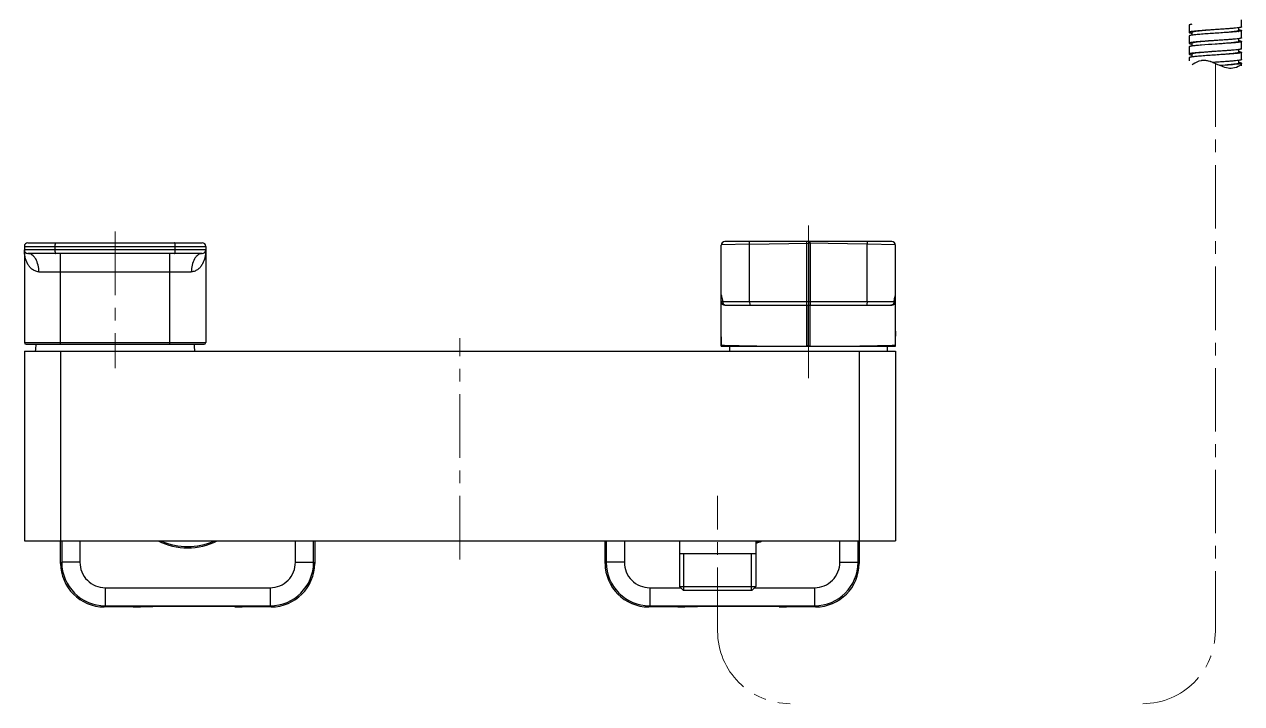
# Model space of a CAD drawing. Extents: x 0 to 1693, y 0 to 1240.
# Drawn here: x 600.4 to 935.8, y 245 to 432.2 of the extents above; entities that cross this region are included whole.
import ezdxf

# ---------------------------------------------------------------- set-up
doc = ezdxf.new("R2010")
doc.units = 0
doc.header["$LTSCALE"] = 14
doc.header["$MEASUREMENT"] = 0
doc.linetypes.add('CENTER', pattern=[2, 1.25, -0.25, 0.25, -0.25])
doc.layers.get('0').update_dxf_attribs({"linetype": 'CONTINUOUS'})
doc.layers.add('DEF_LAYER_ASSEM_MEMBER', color=7, linetype='CONTINUOUS')
doc.layers.add('MODEL', color=7, linetype='CONTINUOUS')

msp = doc.modelspace()

# ---------------------------------------------------------------- linework, layer by layer
at = {"color": 1, "linetype": 'CENTER', "lineweight": 5}
for p, q in [((816.445452689497, 334.73173235705), (816.445452689497, 376.75484434445)), ((625.445452689497, 375.10687916845), (625.445452689497, 337.4783409836499)), ((720.445452689497, 284.74345535235), (720.445452689497, 345.71816686355)), ((791.445452689497, 264.9534091178189), (791.445452689497, 302.2272872961499))]:
    msp.add_line(p, q, dxfattribs=at)
for centre, start, end in [((811.445452689497, 264.9534091178189), 180, 270), ((908.5793280709722, 264.9534091178193), 270, 0)]:
    msp.add_arc(centre, 20, start, end, dxfattribs=at)
msp.add_open_spline([(928.5793280709722, 421.4561050548305), (928.5793280709722, 338.4493998428071), (928.5793280709722, 264.9534091178189)], degree=1, knots=[0.01412530684465896, 0.01412530684465896, 0.9078632417362325, 0.9916865754968434, 0.9916865754968434], dxfattribs=at)
at = {"layer": 'DEF_LAYER_ASSEM_MEMBER', "color": 7, "linetype": 'Continuous'}
for p, q in [((935.8293280709722, 431.5223580279655), (935.8293280709722, 433.5223580279655)), ((921.3293280709722, 432.0223580279655), (921.3293280709722, 430.0223580279655)), ((922.1293280709733, 430.0223580279655), (922.1293280709733, 429.2425609293655)), ((928.5793280527732, 429.7723582525657), (928.5596378054734, 429.7710615064657)), ((928.5990300374733, 430.7736553953655), (928.5793280815733, 430.7723578835655)), ((928.599085748373, 429.7736594400658), (928.5793280527732, 429.7723582525657)), ((935.029328070973, 430.5223580279655), (935.029328070973, 431.3020632900657)), ((935.8293280709722, 428.5223580279655), (935.8293280709722, 430.5223580279655)), ((921.3293280709722, 429.0223580279655), (921.3293280709722, 427.0223580279655)), ((921.3293280709722, 426.0223580279655), (921.3293280709722, 424.0223580279655)), ((922.1293280709733, 427.0223580279655), (922.1293280709733, 426.2460244262656)), ((928.5793280765729, 426.7723579227654), (928.5594990977725, 426.7710520213654)), ((928.5990931992737, 427.7736599464656), (928.579328052273, 427.7723582658657)), ((928.5992026031736, 426.7736668242655), (928.5793280765729, 426.7723579227654)), ((935.029328070973, 427.5223580279655), (935.029328070973, 428.2979632425656)), ((935.8293280709722, 425.5223580279655), (935.8293280709722, 427.5223580279655)), ((921.3293280709722, 423.0223580279655), (921.3293280709722, 422.1827805935654)), ((922.1001437386731, 424.2445292273655), (922.0857129205733, 424.2424017208657)), ((922.0950481754726, 423.8009360093656), (922.1176999046729, 423.7976241548656)), ((922.1293280709733, 424.0223580279655), (922.1293280709733, 423.2438677951654)), ((928.5793280758735, 423.7723579420656), (928.5595991318733, 423.7710586544654)), ((928.8426849834732, 424.7897057980654), (928.5793280863736, 424.7723578144655)), ((928.5990358421723, 423.7736558350657), (928.5793280758735, 423.7723579420656)), ((935.029328070973, 424.5223580279655), (935.029328070973, 425.3012645947656)), ((935.8293280709722, 422.5223580279655), (935.8293280709722, 424.5223580279655)), ((928.5793280709722, 421.7723580279655), (927.912528615173, 421.7283823239657)), ((928.599064678473, 421.7736575043655), (928.579328078974, 421.7723577096656)), ((929.930848119574, 420.8731520240656), (929.9089084252728, 420.8714916623658)), ((935.029328070973, 421.5223580279655), (935.029328070973, 422.3004311428656)), ((935.0414536943726, 421.7470196084655), (935.0641386193738, 421.7437018805654)), ((935.8293280709722, 420.8088849230655), (935.8293280709722, 421.5223580279655)), ((600.445452689497, 371.0272872961498), (600.445452689497, 344.5272872961499)), ((601.4454526893969, 372.0272872961498), (649.445452689497, 372.0272872961498)), ((649.445452689497, 369.0272872961498), (601.4454526893969, 369.0272872961498)), ((608.8745473996969, 371.0272872961498), (608.8745473996969, 370.0272872961498)), ((642.016357979197, 370.0272872961498), (642.016357979197, 371.0272872961498)), ((650.4454526893969, 371.0272872961498), (650.4454526893969, 344.5272872961499)), ((600.945452689497, 344.0272872961499), (649.9454526893969, 344.0272872961499)), ((610.445452689497, 283.6268303728499), (610.445452689497, 289.82728729615)), ((680.445452689497, 289.82728729615), (680.445452689497, 283.6268303728499)), ((760.445452689497, 283.6268303728499), (760.445452689497, 289.82728729615)), ((830.445452689497, 289.82728729615), (830.445452689497, 283.6268303728499)), ((630.445452689497, 271.6272872961499), (622.4449957661973, 271.6272872961499)), ((668.4459096126975, 271.6272872961499), (660.445452689497, 271.6272872961499)), ((780.445452689497, 271.6272872961499), (772.4449957661973, 271.6272872961499)), ((818.4459096126975, 271.6272872961499), (810.445452689497, 271.6272872961499))]:
    msp.add_line(p, q, dxfattribs=at)
at = {"layer": 'DEF_LAYER_ASSEM_MEMBER', "color": 9, "linetype": 'Continuous'}
for p, q in [((600.445452689497, 371.0272872961498), (650.4454526893969, 371.0272872961498)), ((650.4454526893969, 370.0272872961498), (600.445452689497, 370.0272872961498)), ((610.4454526893969, 344.0272872961499), (610.4454526893969, 369.0272872961498)), ((640.445452689497, 369.0272872961498), (640.445452689497, 344.0272872961499)), ((604.4454526893969, 364.0272872961498), (646.445452689497, 364.0272872961498)), ((600.445452689497, 344.5272872961499), (650.4454526893969, 344.5272872961499)), ((610.7512738386977, 289.82728729615), (610.7512738386977, 283.93265152215)), ((615.7510834540972, 289.82728729615), (615.7510834540972, 283.93265152215)), ((675.1398219247967, 283.93265152215), (675.1398219247967, 289.82728729615)), ((680.1396315401971, 283.93265152215), (680.1396315401971, 289.82728729615)), ((760.7512738386977, 289.82728729615), (760.7512738386977, 283.93265152215)), ((765.7510834540972, 289.82728729615), (765.7510834540972, 283.93265152215)), ((825.1398219247967, 283.93265152215), (825.1398219247967, 289.82728729615)), ((830.1396315401971, 283.93265152215), (830.1396315401971, 289.82728729615)), ((610.445452689497, 283.6268303728499), (610.7512738386977, 283.93265152215)), ((615.7510834540972, 283.93265152215), (610.7512738386977, 283.9326515223499)), ((675.1398219247967, 283.93265152215), (680.1396315401971, 283.93265152215)), ((680.445452689497, 283.6268303728499), (680.1396315401971, 283.93265152215)), ((760.445452689497, 283.6268303728499), (760.7512738386977, 283.93265152215)), ((765.7510834540972, 283.93265152215), (760.7512738386977, 283.9326515223499)), ((825.1398219247967, 283.93265152215), (830.1396315401971, 283.93265152215)), ((830.445452689497, 283.6268303728499), (830.1396315401971, 283.93265152215)), ((622.7508169154971, 276.93291806075), (622.7508169154971, 271.9331084454499)), ((622.7508169154971, 276.93291806075), (668.1400884633968, 276.93291806075)), ((668.1400884633968, 276.93291806075), (668.1400884631967, 271.9331084454499)), ((772.7508169154971, 276.93291806075), (781.2398219247971, 276.93291806075)), ((772.7508169154971, 276.93291806075), (772.7508169154971, 271.9331084454499)), ((801.6510834540968, 276.93291806075), (818.1400884633968, 276.93291806075)), ((818.1400884633968, 276.93291806075), (818.1400884631967, 271.9331084454499)), ((622.4449957661973, 271.6272872961499), (622.7508169154971, 271.9331084454499)), ((622.7508169154971, 271.9331084454499), (668.1400884633968, 271.9331084454499)), ((668.4459096126975, 271.6272872961499), (668.1400884633968, 271.9331084454499)), ((772.4449957661973, 271.6272872961499), (772.7508169154971, 271.9331084454499)), ((772.7508169154971, 271.9331084454499), (818.1400884633968, 271.9331084454499)), ((818.4459096126975, 271.6272872961499), (818.1400884633968, 271.9331084454499))]:
    msp.add_line(p, q, dxfattribs=at)
at = {"layer": 'DEF_LAYER_ASSEM_MEMBER', "color": 7, "linetype": 'Continuous'}
for centre, radius, start, end in [((922.3505933176739, 427.0442749239655), 3.198295541, 101.6029671447985, 103.4608328513896), ((923.1935211212731, 422.5751032314656), 7.7467119581, 99.1884459149838, 99.7111731816017), ((923.4686984418731, 420.8693163213657), 9.4745519669, 98.54813594628347, 99.18398725250955), ((923.826512118073, 418.4904377935654), 11.8801898511, 97.96837724140482, 98.5493017014137), ((923.7279517738734, 440.8936658744656), 11.2122686236, 261.5231062142959, 261.6526218162899), ((924.1293055386732, 416.3420766441654), 14.0497833453, 97.7051971638127, 97.97673732470425), ((932.9003165396725, 445.1469965857655), 15.0029139603, 277.4820111120856, 277.889903053486), ((933.4205435665726, 419.5823585508656), 11.2817083835, 81.54191695501312, 81.66820066789884), ((933.6456523031729, 421.0816366620656), 9.7656267504, 80.90328098450509, 81.55445988180941), ((922.9631470006734, 420.9217212844655), 6.380541671900001, 99.54203364018677, 100.5191416711006), ((923.2192490492735, 419.4159823182656), 7.9079024901, 99.20230661748683, 99.5634121729052), ((923.4617912696731, 417.9102574975657), 9.4330360503, 98.56156206559406, 99.19394734458557), ((923.5991735853731, 416.0149174081657), 10.3388579894, 98.4146789839993, 98.8202694173019), ((923.6766483462734, 437.5450941289655), 10.8599379243, 261.4051946732906, 261.5905052243968), ((923.7664538917734, 415.8951135213656), 11.4710800228, 98.14731764410958, 98.56790109361502), ((933.4509119457734, 416.7925296986657), 11.0693545432, 81.44097866429398, 81.66525294348902), ((923.2480765183727, 416.2477989533656), 8.0785338649, 99.00151037599736, 99.63513185338972), ((923.5488778716726, 414.3498103464658), 10.0002107865, 98.41334331211435, 99.002292444984), ((923.6933743892732, 434.6586252143657), 10.974700978, 261.4564152736063, 261.6258123609866), ((923.8597192642728, 412.2519486146657), 12.1209775094, 98.06173196901175, 98.34699569179239), ((932.558441497873, 441.7400743848657), 17.6184308477, 277.1592593596989, 277.487698603397), ((933.4748237833728, 413.9493909887656), 10.9106795129, 81.43236562809348, 81.58919217838431), ((926.7616033743734, 415.2330008940658), 7.4034292152, 125.7580310589909, 128.0164339258988), ((925.3948839362738, 417.7271268321656), 4.5424899775, 97.94172146699371, 99.4511735444995), ((925.396505685173, 417.7154406331656), 4.5542881657, 96.69653104380748, 97.94161531398224), ((925.398885214573, 417.6950844228656), 4.5747829784, 95.490763833716, 96.69640010910994), ((925.408673238473, 417.5713428809656), 4.698893787, 89.49939399610464, 95.46519252680125), ((925.4092269510729, 417.3505879042657), 4.9196361261, 88.04302721160727, 89.52830549470221), ((925.4069444813731, 417.2766612586656), 4.993597604200001, 87.71955176750927, 88.04581972731627), ((925.3098903833734, 416.3562722216657), 5.9196278879, 80.88989358100608, 81.10897773221612), ((925.3028933613732, 416.3126427839657), 5.963814833400001, 80.66654871441806, 80.88988575739671), ((925.2951517259726, 416.2655571374655), 6.011532660399999, 80.42539313960629, 80.66652205148286), ((925.2864027582737, 416.2137061187655), 6.0641166178, 80.1697948599812, 80.42536835740793), ((925.2729690346723, 416.1364536939657), 6.1425283508, 79.7133349260189, 80.16935399659368), ((925.2524038203728, 416.0233070666654), 6.257528726599999, 79.17974062579744, 79.7130629472915), ((924.7682748791731, 414.0388544773655), 8.3009476762, 73.65857565100796, 74.17777418481084), ((924.7148569262727, 413.8559159356655), 8.4915255971, 73.52531666809837, 73.66000414978856), ((924.6721701654724, 413.7119098540657), 8.6417251383, 73.17763538239858, 73.5246845591055), ((924.5844053466726, 413.4223146414656), 8.944327207799999, 72.62193821049958, 73.17636298688613), ((924.3699218639731, 412.7424010703658), 9.657267035599999, 71.37012689210366, 72.6123276155876), ((923.6727472406737, 410.7059238124657), 11.8097560407, 68.96079428001232, 71.32120161169301), ((933.470753724273, 410.9228777857656), 10.937509292, 81.44110394810441, 81.62329631551712), ((932.0151084268737, 425.6656650258656), 5.8179814498, 303.9827294451993, 308.1400318122007), ((601.4454526893969, 371.0272872961498), 1, 90, 180), ((601.4454526893969, 370.0272872961498), 1, 180, 270), ((649.445452689497, 371.0272872961498), 1, 0, 90), ((649.445452689497, 370.0272872961498), 1, 270, 0), ((600.945452689497, 344.5272872961499), 0.5, 180, 270), ((649.9454526893969, 344.5272872961499), 0.5, 270, 0), ((645.445452689497, 306.6272872961499), 18.7, 244.1044448889005, 295.8955551110995), ((645.445452689497, 306.6272872961499), 18.35, 246.9547946540866, 293.0452053459135), ((795.445452689497, 306.6272872961499), 18.35, 290.7940838169922, 293.0452053459135), ((795.445452689497, 306.6272872961499), 18.7, 290.3914596664929, 295.8955551110995)]:
    msp.add_arc(centre, radius, start, end, dxfattribs=at)
at = {"layer": 'DEF_LAYER_ASSEM_MEMBER', "color": 9, "linetype": 'Continuous'}
for centre, radius, start, end in [((641.3083184492971, 370.02716112435), 9.137134241, 359.0095312705994, 0.0007911793986755698), ((622.7511736908973, 283.9330082975499), 11.9998922772, 180.0017034909951, 269.9982965089919), ((622.750716112997, 283.93255071965), 6.9996231973, 179.9991748771974, 270.0008251228807), ((668.1397316879975, 283.9330082975499), 11.9998922772, 270.001703490982, 359.9982965089984), ((668.1401892664971, 283.93255071905), 6.9996231973, 269.9991748721948, 0.0008251277986646745), ((772.7511736908973, 283.9330082975499), 11.9998922772, 180.0017034909951, 269.9982965089919), ((772.750716112997, 283.93255071965), 6.9996231973, 179.9991748771974, 270.0008251228807), ((818.1397316879975, 283.9330082975499), 11.9998922772, 270.001703490982, 359.9982965089984), ((818.1401892664971, 283.93255071905), 6.9996231973, 269.9991748721948, 0.0008251277986646745)]:
    msp.add_arc(centre, radius, start, end, dxfattribs=at)
at = {"layer": 'DEF_LAYER_ASSEM_MEMBER', "color": 7, "linetype": 'Continuous'}
for centre, major_axis, ratio, start_param, end_param in [((622.445909630097, 283.6277442367499), (8.48592757354973, 8.485927573549729), 0.9999238505000327, 2.356232566441254, 3.926952740741193), ((668.4449957487968, 283.6277442367499), (-8.485927573600062, 8.485927573600065), 0.9999238504999546, 2.356232566360438, 3.92695274076052), ((772.445909630097, 283.6277442367499), (8.485927573550041, 8.485927573550041), 0.999923850500035, 2.356232566394114, 3.926952740794093), ((818.4449957487968, 283.6277442367499), (-8.485927573600177, 8.48592757360018), 0.9999238504999279, 2.356232566448647, 3.926952740748749), ((645.445452689497, 271.6447410317494), (16.15648994414907, 0.08372393249097623), 0.007021712692085109, -0.6357802753926904, 2.505812378197103), ((795.445452689497, 271.6447410317494), (16.15648994414907, 0.08372393249097623), 0.007021712692085109, -0.6357802753926904, 2.505812378197103), ((630.445452689497, 271.64474103175), (2, 1.275760679068827e-13), 0.00872686780002141, 4.712388980379687, 6.283185307172277), ((660.445452689497, 271.64474103175), (-2, 7.783807640367569e-14), 0.008726867800021408, -8.58157989114261e-12, 1.570796326789895), ((780.445452689497, 271.64474103175), (2, 1.275760679068827e-13), 0.00872686780002141, 4.712388980379687, 6.283185307172277), ((810.445452689497, 271.64474103175), (-2, 7.783807640367569e-14), 0.008726867800021408, -8.58157989114261e-12, 1.570796326789895)]:
    msp.add_ellipse(centre, major_axis=major_axis, ratio=ratio, start_param=start_param, end_param=end_param, dxfattribs=at)
for points, start_tangent, end_tangent in [([(921.6060921579729, 430.1547109691655), (921.3989015382731, 430.0885343784657), (921.329350440873, 430.0223577736656)], (-0.9722426987655727, -0.2339746454149165), (0.001521605470783202, -0.9999988423577256)), ([(922.0603985598727, 432.2386186654655), (921.7436655424726, 432.1845534433655), (921.5144776328734, 432.1304882245656), (921.3757937146729, 432.0764230051655), (921.329350440873, 432.0223577736656)], (-0.9888600457043278, -0.1488482784906658), (0.001521605475463701, -0.9999988423577185)), ([(921.329350440873, 430.0223577736656), (921.3767505468732, 429.9677400626656), (921.5182587762729, 429.9131223965655), (921.7521028337733, 429.8585047292656), (922.075145097373, 429.8038868965655)], (0.001521605392135315, -0.9999988423578453), (0.9890739957145358, -0.1474199138559045)), ([(921.8867933749725, 430.2108094043656), (921.8387887432737, 430.2024102452656), (921.7073244544727, 430.1772127684658)], (-0.9856482054798841, -0.1688123663547318), (-0.9793175564183629, -0.2023292457623632)), ([(928.5596378054734, 429.7710615064657), (924.7217605614733, 429.5044741741656), (923.1796151346725, 429.3711805080657), (922.0555612647731, 429.2378868419655)], (-0.9978384266348463, -0.06571509971760364), (-0.9887968522889604, -0.1492674944636106)), ([(928.579328046073, 430.7723583159657), (927.3210052273726, 430.6786082590656), (926.1110437043726, 430.5848582021656), (924.9959239671725, 430.4911081451655), (924.0184966835732, 430.3973580883658), (923.2163514933736, 430.3036080315655), (922.6203316518731, 430.2098579734657), (922.253313538974, 430.1161079220656), (922.1603864941726, 430.0692328894656), (922.1293786140732, 430.0223578473656)], (-0.9972712764395746, -0.07382412335125711), (0.0007436532699650226, -0.9999997234898688)), ([(928.5793280815733, 430.7723578835655), (924.9061056238734, 430.5186814852655), (923.393943379373, 430.3918432859655), (922.2455657387736, 430.2650050867655)], (-0.9978384623130261, -0.0657145579668306), (-0.9909651380203093, -0.134119704847534)), ([(935.8292778716732, 431.5223581722657), (935.7945376966736, 431.4755642486657), (935.6904496430734, 431.4287703251657), (935.5182062318736, 431.3819764015657), (935.279304756773, 431.3351824779656), (934.6115751955731, 431.2415946308656), (933.7128130382735, 431.1480067837656), (932.6174331116736, 431.0544189366656), (931.3674092424726, 430.9608310895655), (930.010623667973, 430.8672432424655), (928.5990300374733, 430.7736553953655)], (0.0007601393593440024, -0.9999997110940356), (-0.9978384452160635, -0.06571481757403892)), ([(934.8539195780731, 430.2718205373658), (933.7049968927722, 430.1472802632657), (932.2093268818726, 430.0227399887656), (928.599085748373, 429.7736594400658)], (-0.991472059818765, -0.1303194329282298), (-0.9978384303407756, -0.06571504344560067)), ([(934.6949153166724, 430.3679348657656), (933.7742677436736, 430.2194496422658), (932.3552665977722, 430.0709644193657), (930.5740420408738, 429.9224791961656), (928.6014315833736, 429.7739939729656)], (-0.9739291398642942, -0.2268524421803656), (-0.9972712692945535, -0.07382421987146565)), ([(935.0292818073731, 430.5223582484655), (935.008255236573, 430.4837523943656), (934.9451371614732, 430.4451465466655), (934.6949153166724, 430.3679348657656)], (0.000948047297735444, -0.9999995506030598), (-0.9739291398358098, -0.2268524423026559)), ([(935.8293133246725, 430.5223582461658), (935.7738822176734, 430.4632949708657), (935.6085725897728, 430.4042317076655), (935.3357516380729, 430.3451684424656), (934.9597664101739, 430.2861051746654)], (0.001406855803980412, -0.9999990103778837), (-0.9905191887521363, -0.1373744398125429)), ([(935.1896127727732, 430.7244397761656), (935.4670754155732, 430.6739193380654), (935.6675911798729, 430.6233990011656), (935.7887335950736, 430.5728786403656), (935.8293133246725, 430.5223582461658)], (0.9873867830298894, -0.1583266897837703), (0.001406855843880324, -0.9999990103778276)), ([(922.0138603461737, 426.2315101111658), (921.717137830673, 426.1792221262656), (921.5025315869734, 426.1269341412656), (921.3728097813737, 426.0746461563656), (921.329333910573, 426.0223581714656)], (-0.9881603152012305, -0.1534248723688726), (-0.001049556860257384, -0.999999449215047)), ([(921.3293780436734, 427.0223581398654), (921.3753260926733, 426.9685471096655), (921.5127729578735, 426.9147360794655), (921.7397877193735, 426.8609250492657), (922.0536773421727, 426.8071140190655)], (-0.0005963957256195417, -0.9999998221560534), (0.9887671114602883, -0.1494643746666006)), ([(921.3930295475739, 427.0856984035654), (921.3651963195734, 427.0698633376655), (921.3293780436734, 427.0223581398654)], (-0.8951765418421016, -0.4457117442199793), (-0.0005963956125204226, -0.9999998221561208)), ([(922.0555612647731, 429.2378868419655), (921.7408655044737, 429.1840046502657), (921.5132573980727, 429.1301224586657), (921.3754458768735, 429.0762402670657), (921.3293807090731, 429.0223580754655)], (-0.9887968522960835, -0.1492674944164251), (-0.0002495002178212312, -0.9999999688748201)), ([(921.7982897511729, 427.1950313848656), (921.5496858854731, 427.1403648941655), (921.3930295475739, 427.0856984035654)], (-0.9831139146647523, -0.1829946195726699), (-0.8951765416764605, -0.4457117445526559)), ([(928.5594990977725, 426.7710520213654), (924.751265789273, 426.5067641576657), (923.2145991078733, 426.3746202258658), (922.0862215828729, 426.2424762939656)], (-0.9978383659757726, -0.06571602077728106), (-0.9892216283678558, -0.1464259880255134)), ([(928.5793280934731, 427.7723577716656), (927.3209983086736, 427.6786078107657), (926.1110173246734, 427.5848578498658), (924.9959065314733, 427.4911078889656), (924.0185178418733, 427.3973579280655), (923.2163926152725, 427.3036079671656), (922.6203415719729, 427.2098580062657), (922.2532754417725, 427.1161080453658), (922.1604378086731, 427.0692330648658), (922.1293287517728, 427.0223580844654)], (-0.9972713217996859, -0.07382351059051229), (-0.0004000610928077846, -0.9999999199755579)), ([(928.579328052273, 427.7723582658657), (924.8110323028732, 427.5113868531657), (923.2792162162732, 427.3809011467656), (922.1407862704737, 427.2504154404655)], (-0.9978384365029447, -0.06571494987716946), (-0.9898928242117887, -0.141817476264419)), ([(935.8293158082733, 428.5223582294657), (935.7945038716725, 428.4755645792657), (935.690468736273, 428.4287709383657), (935.5182099913736, 428.3819772989657), (935.2792980573731, 428.3351836566655), (934.611558185773, 428.2415963706658), (933.7128158185724, 428.1480090860655), (932.6174763097724, 428.0544218011655), (931.3674757252729, 427.9608345162655), (930.0106888543733, 427.8672472313656), (928.5990931992737, 427.7736599464656)], (0.001338019535326799, -0.9999991048514609), (-0.9978384225580568, -0.06571516162080863)), ([(934.8769044315732, 427.2748638219655), (933.7294539023724, 427.1495645724656), (932.2293630875729, 427.0242653230655), (928.5992026031736, 426.7736668242655)], (-0.9912813356813892, -0.1317623372960614), (-0.9978383634019469, -0.06571605985848857)), ([(934.8376990890729, 427.4056865481657), (934.4954431926735, 427.3267261931655), (933.991709054173, 427.2477658382654), (933.340342593573, 427.1688054833658), (932.5590722435727, 427.0898451284656), (930.6949715633737, 426.9319244185656), (928.6015553266725, 426.7740037087656)], (-0.9562734159388033, -0.2924741936799427), (-0.9972712471941649, -0.07382451841898437)), ([(935.0293110006733, 427.5223577657657), (934.9812067583734, 427.4640221569655), (934.8376990890729, 427.4056865481657)], (-0.001410931696646932, -0.9999990046353784), (-0.9562734159474247, -0.2924741936517543)), ([(935.8293030256727, 427.5223577815655), (935.7685139314735, 427.4604842916656), (935.5871479309726, 427.3986108017657), (935.2883173274731, 427.3367373118656), (934.8769044315732, 427.2748638219655)], (-0.001489454974765899, -0.999998890761324), (-0.991281335681218, -0.1317623372973494)), ([(935.0983433294732, 427.7386057004655), (935.4150422149733, 427.6845437207655), (935.644198999873, 427.6304817410655), (935.7828714469733, 427.5764197612657), (935.8293030256727, 427.5223577815655)], (0.9888589605275094, -0.1488554875859592), (-0.001489454998524683, -0.9999988907612885)), ([(921.5394150239736, 424.1375813795657), (921.3820934330734, 424.0799696883655), (921.3293283457733, 424.0223579971657)], (-0.9640732269292965, -0.2656366185565036), (0.000267401556968971, -0.9999999642482031)), ([(921.3293283457733, 424.0223579971657), (921.3759768011732, 423.9681957396656), (921.5151151019736, 423.9140334821655), (921.7451599766728, 423.8598712245657), (922.0629540488735, 423.8057089670656)], (0.0002674015137233685, -0.9999999642482147), (0.9889007368143773, -0.1485776992956268)), ([(922.0564586814735, 423.2380235291655), (921.7413974036726, 423.1841070941655), (921.5134761143736, 423.1301906591657), (921.3755248659727, 423.0762742240656), (921.3293633016729, 423.0223577890656)], (-0.9888046060579422, -0.1492161219124731), (0.001359600614086054, -0.999999075742658)), ([(921.895945685973, 424.2123737453658), (921.7910821985724, 424.1936756539658), (921.5394150239736, 424.1375813795657)], (-0.9858606782908513, -0.1675670701537231), (-0.9640732268745767, -0.2656366187550973)), ([(928.5595991318733, 423.7710586544654), (924.7226149085736, 423.5045410918656), (923.1806189065728, 423.3712823105657), (922.0564586814735, 423.2380235291655)], (-0.9978384512525794, -0.0657147259132519), (-0.988804606060889, -0.1492161218929451)), ([(928.579328062674, 424.7723581382656), (927.3209983004735, 424.6786081441655), (926.1110377841733, 424.5848581501655), (924.9959311074736, 424.4911081560656), (924.0185164746727, 424.3973581620658), (923.216357356373, 424.3036081679656), (922.6203081515732, 424.2098581739656), (922.2532892165727, 424.1161081798655), (922.1604057809727, 424.0692331828657), (922.1293768623736, 424.0223581858656)], (-0.9972712301390873, -0.07382474881008277), (-0.000709969431602855, -0.9999997479716713)), ([(928.5793280863736, 424.7723578144655), (924.8287438811731, 424.5127494634658), (923.3004360879731, 424.3829452879656), (922.159873855273, 424.2531411124655)], (-0.997838402438749, -0.0657154671176069), (-0.9901108764862437, -0.1402870352657093)), ([(934.7541869023726, 424.2590044045655), (933.6007504965728, 424.1376672621655), (932.1247655148736, 424.0163301197658), (928.5990358421723, 423.7736558350657)], (-0.9921948163050381, -0.1246974197704664), (-0.997838449910003, -0.06571474629946195)), ([(934.7292027444737, 424.3761314159656), (934.347629367373, 424.3008643302655), (933.8230555200726, 424.2255972446656), (932.4000171371727, 424.0750630732655), (930.6003575330733, 423.9245289019655), (928.6014412603736, 423.7739947306657)], (-0.9711540494363888, -0.2384529560800287), (-0.9972712956616187, -0.07382386368510106)), ([(935.8292911441731, 425.5223577983656), (935.7959774200726, 425.4765670483657), (935.6963602376736, 425.4307762983658), (935.5312712993737, 425.3849855482656), (935.3023774300736, 425.3391947982655), (934.6617815242726, 425.2476132982656), (933.7980977940724, 425.1560317981657), (932.7430194395738, 425.0644502981656), (931.535238730773, 424.9728687981656), (930.2190386421726, 424.8812872980657), (928.8426849834732, 424.7897057980654)], (-0.001298834423790676, -0.9999991565142142), (-0.9978355291572653, -0.06575908113288019)), ([(935.029291277473, 424.5223583024656), (934.9538117482734, 424.4492448591654), (934.7292027444737, 424.3761314159656)], (0.001299426924684041, -0.9999991557444774), (-0.971154049413785, -0.2384529561720875)), ([(935.8292789017733, 424.5223581636656), (935.7670495940729, 424.4597382026654), (935.5813157071725, 424.3971182417656), (935.2753276733738, 424.3344982807657), (934.8543578227727, 424.2718783198657)], (0.0007233137227103815, -0.9999997384085951), (-0.9914637082910995, -0.1303829557176148)), ([(935.1002617307731, 424.7383148884655), (935.4161631289735, 424.6843257072655), (935.6446749318729, 424.6303365260655), (935.7830207821726, 424.5763473448656), (935.8292789017733, 424.5223581636656)], (0.9888386618818074, -0.1489902707152272), (0.000723313771359755, -0.99999973840856)), ([(924.648975053773, 422.2079565694655), (922.435310181173, 421.2408250717656)], (-0.9864254982139357, -0.1642094286981991), (-0.8116526103914696, -0.5841404283600934)), ([(926.224801904873, 422.2047704254655), (925.6056438367732, 422.2663040914656)], (-0.9879844542456909, 0.1545532858558644), (-0.9992081392956618, 0.03978811839357781)), ([(927.0315571839737, 422.0252983375658), (926.4271211313735, 422.1695827685655)], (-0.9621196161345451, 0.2726276659642523), (-0.9822239118790547, 0.1877130441205594)), ([(927.9178858338737, 421.7263268239658), (928.4675574814728, 421.5037011572658)], (0.9335617418171053, -0.3584166210088651), (0.9210045402478927, -0.389551841020894)), ([(928.4675574814728, 421.5037011572658), (929.9089084252728, 420.8714916623658)], (0.9210045402710442, -0.3895518409661574), (0.9184356496192979, -0.3955704204163634)), ([(935.8292966972731, 422.5223582751655), (935.794526423073, 422.4755669800657), (935.6904689956727, 422.4287756832655), (935.5182524114734, 422.3819844134655), (935.2793537343732, 422.3351931732655), (934.6116871538734, 422.2416104234658), (933.7130354051733, 422.1480282175658), (932.617777204473, 422.0544453212656), (931.3678405216733, 421.9608611217657), (930.0113273985726, 421.8672903352656), (928.599064678473, 421.7736575043655)], (0.001416908604426133, -0.9999989961844995), (-0.9978384399007078, -0.06571489828434614)), ([(934.4790642219732, 421.3237032434656), (933.7063779747723, 421.2110663984656), (932.6496812434734, 421.0984293795655), (929.930848119574, 420.8731520240656)], (-0.9836359507073434, -0.1801674678627097), (-0.997146503467431, -0.07549073203166552)), ([(934.8658492681734, 421.2733949309657), (932.782798516474, 421.0676553620656), (929.9311780319731, 420.8619112432657)], (-0.9913754770884519, -0.1310521401108911), (-0.9977608431853588, -0.06688273174775346)), ([(933.4055667038729, 420.1163624035655), (929.9311780319731, 420.8619112432657)], (-0.9922118102149252, -0.1245621277516614), (-0.9187701520886055, 0.3947928667429045)), ([(935.2670283328725, 420.8413593684656), (933.4055667038729, 420.1163624035655)], (-0.8296664361809734, -0.5582594420829465), (-0.9922118102143002, -0.1245621277566403)), ([(935.0292995397731, 421.5223577615657), (934.9944276689739, 421.4726941700656), (934.8902529444731, 421.4230304361656), (934.4790642219732, 421.3237032434656)], (-0.001418622744765887, -0.9999989937542478), (-0.9836359507203062, -0.1801674677919399)), ([(935.8293274587732, 421.5223580712654), (935.7677646789734, 421.4601172471657), (935.584315348573, 421.3978762700658), (935.2819213077728, 421.3356352248657), (934.8658492681734, 421.2733949309657)], (0.0003930414663337369, -0.9999999227592), (-0.9913754770814657, -0.1310521401637392)), ([(935.098539175473, 421.7385804461655), (935.4151159379735, 421.6845248567656), (935.644268854373, 421.6304692601657), (935.782861855273, 421.5764136530656), (935.8293274587732, 421.5223580712654)], (0.9888606229868512, -0.1488444433160235), (0.0003930415581059869, -0.9999999227591638))]:
    msp.add_spline(points, degree=3, dxfattribs=dict(at, start_tangent=start_tangent, end_tangent=end_tangent))
at = {"layer": 'DEF_LAYER_ASSEM_MEMBER', "color": 9, "linetype": 'Continuous'}
for points, start_tangent, end_tangent in [([(604.4454526893969, 364.0272872961498), (603.394686901097, 364.2371052078499), (602.5303168579976, 364.75913962855), (601.846106687497, 365.4658733865501), (601.3187264662974, 366.2847999846499), (600.9267843760972, 367.1712595234501), (600.6562869089976, 368.1019927100499), (600.445452689497, 370.0272872961498)], (-0.9999308891041069, -0.01175657328775776), (0, 1)), ([(604.4454526893969, 364.0272872961498), (604.2348175867974, 365.8677608219498), (603.5667730381974, 367.5628211933501), (603.0870819520969, 368.2122648516499), (602.549736816397, 368.6762288001498), (601.9913418441974, 368.9438141288499), (601.4454526893969, 369.0272872961498)], (-2.689843300006628e-07, 0.9999999999999639), (-0.9999999999999449, 3.32270138415198e-07)), ([(609.0314923723972, 372.0272872961498), (609.0008679835973, 372.0080464259499), (608.9713674805971, 371.95117170035), (608.9204201280972, 371.73444935255), (608.886352483697, 371.4101162498498), (608.8743856704968, 371.0272872961498)], (-1, 0), (0, -1)), ([(608.8743856704968, 370.0272872961498), (608.8863439407969, 369.6445862969501), (608.9203924739977, 369.32030126055), (608.9713473780976, 369.10345726845), (609.0008632532972, 369.0465432702499), (609.0314923723972, 369.0272872961498)], (0, -1), (1, 0)), ([(642.016519708397, 371.0272872961498), (642.004561438197, 371.4099882953499), (641.9705129048971, 371.7342733317498), (641.9195580007972, 371.95111732385), (641.8900421255967, 372.0080313220499), (641.8594130064976, 372.0272872961498)], (0, 1), (-1, 0)), ([(641.8594130064976, 369.0272872961498), (641.8900373953966, 369.0465281662498), (641.9195378982968, 369.1034028919501), (641.9704852507966, 369.32012523975), (642.0045528951969, 369.6444583424498), (642.016519708397, 370.0272872961498)], (1, 0), (0, 1)), ([(650.4440874613974, 369.8692158956499), (650.2078685518973, 367.9870831035498), (649.5347226216963, 366.21541881805), (649.0079151840964, 365.4191555636501), (648.3292050311975, 364.7337042443498), (647.4767142822966, 364.2292192801499), (646.445452689497, 364.0272872961498)], (-0.01730020970798568, -0.999850340172998), (-0.9999310135516558, 0.01174598389060976)), ([(649.445452689497, 369.0272872961498), (648.8995635346964, 368.9438141288499), (648.3411685624969, 368.6762288001498), (647.803823426797, 368.2122648516499), (647.3241323406965, 367.5628211933501), (646.6560877920965, 365.8677608219498), (646.445452689497, 364.0272872961498)], (-0.9999999999999448, -3.322701384204197e-07), (-2.689686146273278e-07, -0.9999999999999639))]:
    msp.add_spline(points, degree=3, dxfattribs=dict(at, start_tangent=start_tangent, end_tangent=end_tangent))
at = {"layer": 'MODEL', "color": 7, "linetype": 'Continuous'}
for p, q in [((839.445452689497, 372.32728729615), (793.445452689497, 372.32728729615)), ((792.445452689497, 355.82728729615), (792.445452689497, 371.32728729615)), ((800.2576951351966, 366.4272885961498), (800.2577009175966, 371.5926489697499)), ((815.9454650108964, 371.86295804015), (815.9453939732975, 355.8274369693499)), ((816.4454521454973, 371.87156205665), (816.4455352185969, 355.8274370861499)), ((816.9454544469972, 371.8628344845499), (816.9455255183966, 355.82743727015)), ((832.6334334473977, 366.4272887363497), (832.6333561083975, 371.5928655886498)), ((840.445452689497, 355.82728729615), (840.445452689497, 371.32728729615)), ((800.2629425548967, 355.82732561095), (800.2576951351966, 366.4272885961498)), ((832.6284566628965, 355.8274005728499), (832.6334334473977, 366.4272887363497)), ((792.445452689497, 343.5272872961499), (792.445452689497, 355.7719206821499)), ((816.4461362074971, 355.8274371028499), (816.4455317957963, 354.8272902321499)), ((840.445452689497, 343.5272872961499), (840.445452689497, 355.77192133285)), ((793.445452689497, 354.82728729615), (839.445452689497, 354.82728729615)), ((600.445452689497, 342.1272872961499), (600.445452689497, 289.82728729615)), ((600.445452689497, 342.1272872961499), (840.445452689497, 342.1272872961499)), ((792.445452689497, 343.5272872961499), (840.445452689497, 343.5272872961499)), ((794.695452689497, 343.5272872961499), (794.695452689497, 342.1272872961499)), ((838.195452689497, 343.5272872961499), (838.195452689497, 342.1272872961499)), ((840.445452689497, 342.1272872961499), (840.445452689497, 289.82728729615)), ((600.445452689497, 289.82728729615), (840.445452689497, 289.82728729615)), ((780.945452689497, 289.82728729615), (780.945452689497, 277.2272872961499)), ((801.945452689497, 289.82728729615), (801.945452689497, 277.2272872961499)), ((801.945452689497, 286.2272872961499), (780.945452689497, 286.2272872961499)), ((780.945452689497, 277.2272872961499), (801.945452689497, 277.2272872961499)), ((781.9454527115968, 276.2272872739499), (780.9454527138969, 277.22728727165)), ((781.945452697797, 276.2272872961499), (800.9454526807967, 276.2272872961499)), ((800.9454526701975, 276.22728727685), (801.9454526681966, 277.22728727485))]:
    msp.add_line(p, q, dxfattribs=at)
at = {"layer": 'MODEL', "color": 9, "linetype": 'Continuous'}
for p, q in [((815.9388716430967, 372.32728729615), (815.9454622752974, 371.8629579288499)), ((816.445452689497, 372.32728729615), (816.4454527315975, 371.8715620465498)), ((800.2577009175966, 371.5926489697499), (792.4561930865966, 371.4742404548499)), ((800.2575495362962, 371.5928655932501), (816.4454531777974, 371.8715620596499)), ((832.6333561083975, 371.5928655886498), (816.4454521454973, 371.87156205665)), ((840.4347122922973, 371.4742404548499), (832.6332041505975, 371.5926489743499)), ((792.8235454837968, 355.8479479645499), (792.8274648276965, 355.82722212075)), ((792.8274648276965, 355.82722212075), (800.2629425548967, 355.82732561095)), ((800.2624468854974, 355.8274006893499), (832.6284566628965, 355.8274005728499)), ((832.6279609935973, 355.82732572625), (840.0660127413976, 355.82713630255)), ((840.0660127413976, 355.82713630255), (840.0696509829977, 355.8466026990499)), ((840.4378791666968, 355.7729845011499), (840.4438981687963, 355.7719225274499)), ((815.9454914853968, 354.8379679620499), (815.9454917588973, 343.5779777678499)), ((816.4454530708972, 343.57172987735), (816.445452413197, 354.86145652315)), ((816.9454512834964, 343.5779725377498), (816.9454518238972, 354.6892028085499)), ((816.9454518238972, 354.6892028085499), (816.9454519208975, 354.8410910143499)), ((610.445452689497, 342.1272872961499), (610.445452689497, 289.82728729615)), ((792.4454556887968, 343.7906252481499), (792.5071469790964, 343.7905658164499)), ((816.1130412135972, 343.57482511975), (815.9469674162974, 343.5744205884499)), ((816.2794484028964, 343.5750701373499), (816.1130412135972, 343.57482511975)), ((816.4454527117969, 343.5751521393499), (816.2794484028964, 343.5750701373499)), ((816.4454523088971, 343.5751521393499), (816.6114569759975, 343.5750701373499)), ((816.445452689597, 343.5272872961499), (816.4454527126973, 343.5717298849498)), ((816.6114569759975, 343.5750701373499), (816.7778641652967, 343.57482511975)), ((816.7778641652967, 343.57482511975), (816.9454335458977, 343.57441622685)), ((816.9455773214977, 343.5272880588499), (816.9452921796965, 343.5778890436499)), ((830.445452689497, 342.1272872961499), (830.445452689497, 289.82728729615)), ((840.3837583990971, 343.79056581565), (840.445449689797, 343.79062524735))]:
    msp.add_line(p, q, dxfattribs=at)
at = {"layer": 'MODEL', "color": 2, "linetype": 'Continuous'}
for p, q in [((782.1454526894968, 276.2272872961499), (782.1454526894968, 286.2272872961499)), ((800.7454526894971, 276.2272872961499), (800.7454526894971, 286.2272872961499))]:
    msp.add_line(p, q, dxfattribs=at)
at = {"layer": 'MODEL', "color": 7, "linetype": 'Continuous'}
for centre, radius, start, end in [((793.445452689497, 371.32728729615), 1, 90, 180), ((839.445452689497, 371.32728729615), 1, 0, 90), ((793.445452689497, 355.82728729615), 1, 180, 270), ((839.445452689497, 355.82728729615), 1, 270, 0), ((625.445452689497, 340.76649184155), 22.042045374, 171.4603164679044, 176.4605168163012), ((625.445452689497, 340.76649184155), 22.042045374, 3.539483183698839, 8.539683532095637)]:
    msp.add_arc(centre, radius, start, end, dxfattribs=at)
at = {"layer": 'MODEL', "color": 9, "linetype": 'Continuous'}
for centre, radius, start, end in [((594.3282178933969, 375.73479085535), 222.6509047227, 359.0035614274984, 359.123097223999), ((794.0323520823968, 346.02056038535), 9.8802849904, 97.00519572339009, 98.25672816799634), ((-220.414028117103, 329.5542730287499), 1013.0212253752, 0.8052216495008168, 1.022633991196105), ((1849.934276168097, 329.60804889655), 1009.6501446876, 178.9770011949977, 179.195141633896), ((798.3953611599973, 343.6985030150499), 5.8890868154, 179.1042250804005, 180.3901794234991), ((798.3169725758971, 343.69736171305), 5.8106923085, 180.3841896215044, 181.6771628351989), ((814.9078685177974, 343.53780086775), 1.0391005541, 359.4201348574986, 2.212447704098706), ((834.5740501165965, 343.69735812325), 5.8105749836, 358.322838389199, 359.6158375734963), ((834.4954411825966, 343.69850063965), 5.8891898432, 359.6098500737967, 0.8957823549022134)]:
    msp.add_arc(centre, radius, start, end, dxfattribs=at)
for points, start_tangent, end_tangent in [([(800.2577164526974, 371.5926465960499), (800.2566744941969, 371.7854687699498), (800.2795383893972, 372.3272877244501)], (-0.01666169185166527, 0.9998611843774317), (0.08400107345039556, 0.9964656640643377)), ([(832.6115368854971, 372.32728772465), (832.6233353560965, 372.15682187985), (832.6331888060977, 371.5926465978498)], (0.08387580363990277, -0.9964762162559428), (-0.01699814589896697, -0.9998555210809197)), ([(792.4454526883965, 357.6389309070499), (792.5435755462968, 357.20068030405), (792.8235454837968, 355.8479479645499)], (0.2208201625664113, -0.9753145419833253), (0.1861160012521247, -0.9825277777640281)), ([(792.4470057842973, 355.7719217921499), (792.4837565501966, 355.7782566283499), (792.6134558706963, 355.7984315766499)], (0.9846374106017273, 0.1746114819922376), (0.9895733849421158, 0.1440295657641274)), ([(792.827447602197, 355.8272221195499), (793.0817797964974, 355.1201818149499), (793.3634722682964, 354.9034213158499), (793.6957532448969, 354.8272873648499)], (4.211016951912696e-05, -0.9999999991133669), (0.9999999968675164, -7.915154663790381e-05)), ([(840.0658962255966, 355.8272869781499), (839.8116226856964, 355.12020241325), (839.5297474249974, 354.9034265334499), (839.1972333529975, 354.8272869430499)], (0.0007138344617686213, -0.9999997452201481), (-0.9999999969272388, -7.83933813953628e-05)), ([(840.0660862254972, 355.8268625075499), (840.1779210523964, 355.81238893125), (840.4378791666968, 355.7729845011499)], (0.9923733532496262, -0.1232685189336389), (0.9849361406518071, -0.1729184745419749)), ([(840.0696509829977, 355.8466026990499), (840.1581935910972, 356.3042591257499), (840.4454526889967, 357.63796308975)], (0.1839785161942807, 0.9829302648606111), (0.2233831819007079, 0.9747307084748666)), ([(792.5069702793971, 343.79056803675), (798.970835902197, 343.6167017628499), (805.5067220455967, 343.52686733055)], (0.9995186569184884, -0.03102345035390702), (0.9999758247870819, -0.006953405021654709)), ([(827.3840794547968, 343.52686696995), (833.9200180108965, 343.61670068355), (840.3839350994967, 343.79056803675)], (0.9999758272079343, 0.006953056867839662), (0.9995186598095224, 0.03102335720995331))]:
    msp.add_spline(points, degree=3, dxfattribs=dict(at, start_tangent=start_tangent, end_tangent=end_tangent))
at = {"layer": 'MODEL', "color": 7, "linetype": 'Continuous'}
for points, start_tangent, end_tangent in [([(800.2621946707968, 355.82740068385), (800.2743932439971, 355.4447213411499), (800.3092685682968, 355.1202793957499), (800.3614998024968, 354.9034683300499), (800.3917736578969, 354.8465945014499), (800.4231287899966, 354.8272913290499)], (-0.0001873849703206381, -0.9999999824434364), (0.9999992883798129, -0.001192996172596718)), ([(815.9441175687971, 355.8274369999499), (815.9442773661976, 355.44517746895), (815.9446984548977, 355.27235964165), (815.9453201420965, 355.1209516062499), (815.946114338697, 354.99663542625), (815.9470451271973, 354.9040051974499), (815.947549565497, 354.8708640710499), (815.9480718861969, 354.8469093299499), (815.948605278897, 354.83232292375), (815.9491429333975, 354.8272868017499)], (-0.0008094537341443211, -0.9999996723922725), (0.93703694701791, -0.3492302391307986)), ([(816.9442515230967, 355.82743725635), (816.9438307000964, 355.4447453018499), (816.9435580930967, 355.2717762711499), (816.9432489884966, 355.1202905439499), (816.9429078196972, 354.99598689425), (816.9425411554967, 354.9034697941501), (816.9423505731975, 354.87042532615), (816.942156828497, 354.8465934076499), (816.941961360797, 354.83215478865), (816.9417656091973, 354.8272902196499)], (-0.0008484495896524778, -0.9999996400665823), (-0.9961067797492541, -0.08815488266438205)), ([(832.6277311430968, 355.8273257309498), (832.6155181062968, 355.4453803100499), (832.5808533831969, 355.1213411428499), (832.5289874533973, 354.9043450568499), (832.4989229505973, 354.8471172328499), (832.4677735427977, 354.8272925530499)], (-0.0001671153806453431, -0.9999999860362246), (-0.9997915595382174, -0.0204165980549927))]:
    msp.add_spline(points, degree=3, dxfattribs=dict(at, start_tangent=start_tangent, end_tangent=end_tangent))

doc.saveas('drawing.dxf')
